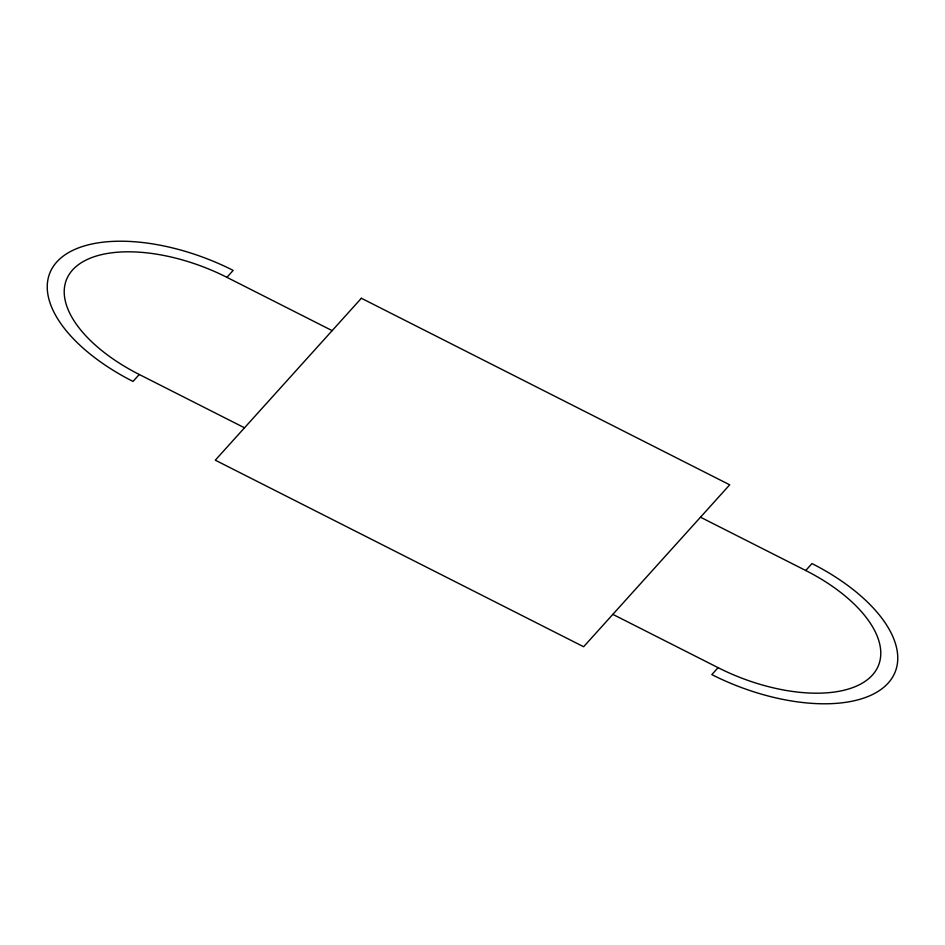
<?xml version="1.0" encoding="UTF-8"?>
<svg xmlns="http://www.w3.org/2000/svg" width="945" height="945" viewBox="0 0 945 945"><rect width="100%" height="100%" fill="white"/><g stroke="black" fill="none" stroke-linecap="round" stroke-linejoin="round"><path stroke-width="1.42" d="M139.269 374.492L133.009 381.426A143.368 71.253 21.6 0 1 56.806 261.942A143.368 71.253 21.6 0 1 233.167 270.388L226.906 277.334A125.449 62.346 21.6 0 0 72.588 269.939A125.449 62.346 21.6 0 0 139.269 374.492L244.507 427.801M718.094 667.666L711.833 674.612A143.368 71.253 21.6 0 0 888.194 683.058A143.368 71.253 21.6 0 0 811.991 563.574L805.731 570.508A125.449 62.346 21.6 0 1 872.412 675.061A125.449 62.346 21.6 0 1 718.094 667.666L612.844 614.368M226.906 277.334L332.156 330.632M700.493 517.198L805.731 570.508M361.368 298.254L215.295 460.18L583.632 646.746L729.705 484.82L361.368 298.254"/></g></svg>
